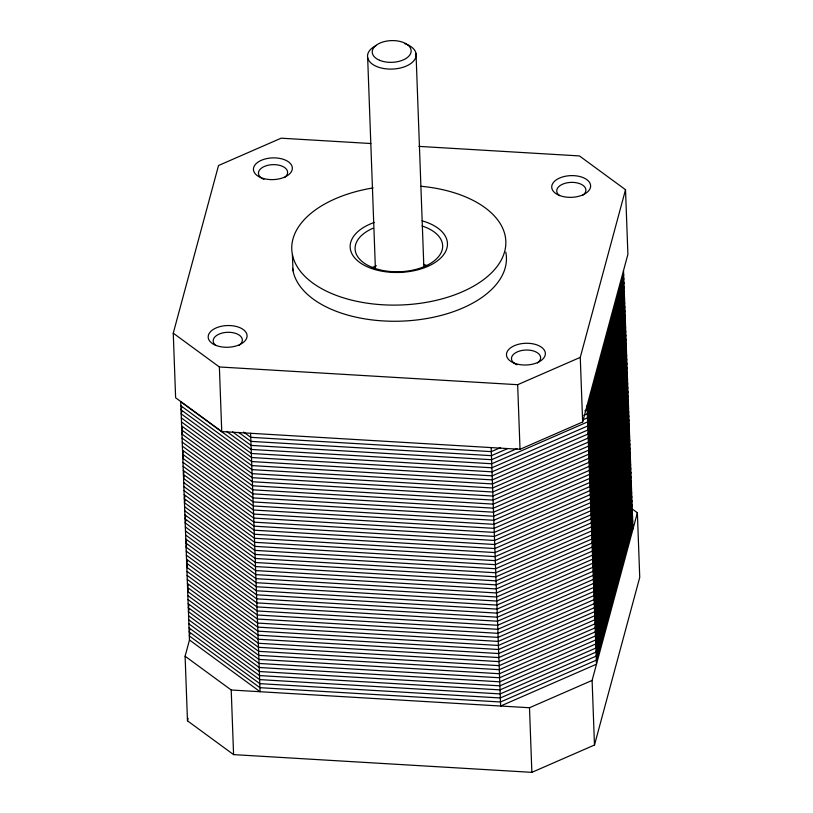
<?xml version="1.0" encoding="UTF-8"?>
<svg xmlns="http://www.w3.org/2000/svg" width="813" height="813" viewBox="0 0 813 813"><rect width="100%" height="100%" fill="white"/><g stroke="black" fill="none" stroke-linecap="round" stroke-linejoin="round"><path stroke-width="1.22" d="M418.898 146.381L579.415 155.923L625.522 189.714L627.9 254.327L582.636 421.988L520.025 449.304L221.746 431.571L175.628 397.781L173.26 333.178L218.524 165.517L281.135 138.19L370.87 143.525M181.706 407.384L181.045 409.823L251.644 461.55L492.19 475.859L588.053 434.02L624.557 298.818M181.848 411.429L181.187 413.858L251.796 465.595L492.343 479.894L588.195 438.065L624.699 302.853M182.437 427.577L181.787 430.016L252.386 481.743L492.932 496.052L588.795 454.213L625.288 319.001M182.59 431.612L181.929 434.051L252.528 485.788L493.085 500.086L588.937 458.247L625.441 323.046M183.332 451.804L182.671 454.243L253.27 505.971L493.816 520.279L589.679 478.44L626.183 343.228M183.474 455.839L182.823 458.278L253.422 510.015L493.969 524.314L589.832 482.485L626.325 347.273M184.073 471.997L183.413 474.436L254.012 526.163L494.558 540.462L590.421 498.633L626.925 363.421M184.216 476.032L183.565 478.471L254.164 530.198L494.711 544.507L590.573 502.668L627.067 367.456M184.958 496.225L184.297 498.664L254.906 550.391L495.452 564.689L591.305 522.861L627.809 387.649M185.11 500.259L184.449 502.698L255.048 554.425L495.595 568.734L591.458 526.895L627.961 391.693M185.699 516.418L185.039 518.846L255.638 570.584L496.194 584.882L592.047 543.054L628.551 407.841M185.852 520.452L185.191 522.891L255.79 574.618L496.337 588.927L592.199 547.088L628.703 411.876M186.584 540.645L185.933 543.074L256.532 594.811L497.078 609.11L592.941 567.281L629.435 432.069M186.736 544.68L186.075 547.119L256.674 598.846L497.231 613.154L593.084 571.315L629.587 436.103M187.325 560.828L186.675 563.267L257.274 615.004L497.82 629.303L593.673 587.474L630.177 452.262M187.478 564.872L186.817 567.301L257.416 619.039L497.963 633.337L593.825 591.508L630.329 456.296M188.22 585.055L187.559 587.494L258.158 639.231L498.704 653.53L594.567 611.701L631.071 476.489M188.362 589.1L187.712 591.539L258.31 643.266L498.857 657.565L594.71 615.736L631.213 480.524M188.962 605.248L188.301 607.687L258.9 659.414L499.446 673.723L595.309 631.884L631.813 496.672M189.104 609.293L188.443 611.722L259.052 663.459L499.599 677.757L595.451 635.929L631.955 500.717M189.846 629.475L189.185 631.914L259.784 683.642L500.341 697.95L596.193 656.111L632.697 520.909M189.998 633.52L189.338 635.949L259.936 687.686L500.483 701.985L596.346 660.156L632.849 524.944M632.362 509.08L637.372 512.759L639.74 577.362L594.476 745.023L531.865 772.35L233.585 754.616L187.478 720.826L185.1 656.213L189.48 639.994L180.75 401.744L251.349 453.481L491.895 467.78L587.758 425.951L624.252 290.739M187.478 720.826L188.138 718.377M582.636 421.988L580.269 357.374L625.522 189.714M623.662 274.581L587.159 409.793L584.852 410.809M623.815 278.625L587.311 413.837L583.846 415.341M623.957 282.66L587.464 417.872L582.84 419.884M624.11 286.704L587.606 421.906L491.743 463.745L251.197 449.437L226.644 431.449M624.404 294.773L587.901 429.986L492.048 471.825L251.491 457.516L180.893 405.789M624.851 306.887L588.348 442.099L492.485 483.938L251.939 469.629L181.34 417.902M624.994 310.932L588.5 446.134L492.637 487.973L252.091 473.664L181.492 421.937M625.146 314.966L588.642 450.178L492.78 492.007L252.233 477.709L181.634 425.971M625.593 327.08L589.09 462.292L493.227 504.121L252.68 489.822L182.082 438.085M625.736 331.115L589.232 466.327L493.379 508.166L252.833 493.857L182.224 442.13M625.888 335.159L589.384 470.371L493.521 512.2L252.975 497.902L182.376 446.164M626.03 339.194L589.537 474.406L493.674 516.235L253.128 501.936L182.529 450.199M626.477 351.307L589.974 486.52L494.121 528.348L253.565 514.05L182.966 462.312M626.63 355.342L590.126 490.554L494.263 532.393L253.717 518.084L183.118 466.357M626.772 359.387L590.268 494.599L494.416 536.428L253.869 522.129L183.26 470.392M627.219 371.5L590.716 506.712L494.853 548.541L254.306 534.243L183.708 482.505M627.362 375.535L590.868 510.747L495.005 552.576L254.459 538.277L183.86 486.55M627.514 379.569L591.01 514.781L495.158 556.62L254.601 542.312L184.002 490.585M627.666 383.614L591.163 518.826L495.3 560.655L254.754 546.356L184.155 494.619M628.103 395.728L591.6 530.94L495.747 572.769L255.201 558.47L184.602 506.733M628.256 399.762L591.752 534.974L495.889 576.813L255.343 562.505L184.744 510.777M628.398 403.807L591.905 539.009L496.042 580.848L255.495 566.539L184.897 514.812M628.845 415.921L592.342 551.123L496.489 592.962L255.943 578.653L185.334 526.926M628.998 419.955L592.494 555.167L496.631 596.996L256.085 582.697L185.486 530.96M629.14 423.99L592.636 559.202L496.784 601.041L256.237 586.732L185.638 535.005M629.292 428.034L592.789 563.236L496.926 605.075L256.38 590.766L185.781 539.039M629.74 440.148L593.236 575.35L497.373 617.189L256.827 602.89L186.228 551.153M629.882 444.183L593.378 579.395L497.526 621.223L256.979 606.925L186.37 555.188M630.034 448.217L593.531 583.429L497.668 625.268L257.121 610.959L186.523 559.232M630.471 460.331L593.978 595.543L498.115 637.382L257.569 623.073L186.97 571.346M630.624 464.375L594.12 599.588L498.267 641.416L257.711 627.118L187.112 575.38M630.776 468.41L594.273 603.622L498.41 645.451L257.863 631.152L187.264 579.425M630.918 472.444L594.415 607.657L498.562 649.496L258.016 635.187L187.407 583.46M631.366 484.558L594.862 619.77L498.999 661.609L258.453 647.3L187.854 595.573M631.508 488.603L595.014 623.815L499.152 665.644L258.605 651.345L188.006 599.608M631.66 492.637L595.157 627.849L499.304 669.678L258.747 655.38L188.149 603.653M632.108 504.751L595.604 639.963L499.741 681.802L259.195 667.493L188.596 615.766M632.25 508.796L595.746 643.998L499.893 685.837L259.347 671.528L188.748 619.801M632.402 512.83L595.899 648.042L500.036 689.871L259.489 675.573L188.89 623.835M632.544 516.865L596.051 652.077L500.188 693.916L259.642 679.607L189.043 627.88M594.476 745.023L592.108 680.42L637.372 512.759M173.26 333.178L219.378 366.968L517.657 384.701L580.269 357.374M500.544 447.597L491.306 451.632L250.76 437.323L243.595 432.079M507.617 448.613L491.448 455.666L250.902 441.368L238.626 432.364M517.007 448.613L491.601 459.711L251.054 445.402L232.63 431.906M185.1 656.213L231.217 690.003L529.497 707.737L592.108 680.42M189.48 639.994L260.089 691.721L250.607 433.288M623.52 270.546L632.992 528.978M587.016 405.758L596.488 664.191L500.635 706.03L491.154 447.587M517.657 384.701L520.025 449.304M529.497 707.737L531.865 772.35M416.022 53.384L423.858 267.111M367.659 57.621L375.403 268.818M292.406 254.611L293.005 270.759M219.378 366.968L221.746 431.571M231.217 690.003L233.585 754.616M263.92 179.378A14.604 8.15 -2.1 0 1 261.623 167.986A14.604 8.15 -2.1 0 1 282.141 166.187A14.604 8.15 -2.1 0 1 284.438 177.58M559.557 195.648A14.604 8.15 -2.1 0 1 561.661 184.642A14.604 8.15 -2.1 0 1 581.386 184.368A14.604 8.15 -2.1 0 1 582.718 195.323M516.936 364.773A14.604 8.15 -2.1 0 1 514.649 353.381A14.604 8.15 -2.1 0 1 535.167 351.582A14.604 8.15 -2.1 0 1 537.454 362.984M216.014 345.576A14.604 8.15 -2.1 0 1 218.118 334.57A14.604 8.15 -2.1 0 1 237.843 334.295A14.604 8.15 -2.1 0 1 239.174 345.24M505.788 252.121A107.103 59.735 -2.1 0 1 409.142 320.708A107.103 59.735 -2.1 0 1 292.609 268.392M421.093 186.279A107.103 59.735 -2.1 0 1 488.186 275.922A107.103 59.735 -2.1 0 1 311.369 281.979A107.103 59.735 -2.1 0 1 373.137 187.915M422.11 220.851A48.678 27.154 -2.1 0 1 436.642 261.41A48.678 27.154 -2.1 0 1 361.917 263.94A48.678 27.154 -2.1 0 1 374.193 222.477M404.965 43.739A24.339 13.577 -2.1 0 1 410.85 63.505A24.339 13.577 -2.1 0 1 374.742 65.599A24.339 13.577 -2.1 0 1 376.409 45.396M422.059 225.984A43.811 24.441 -2.1 0 1 432.821 261.898A43.811 24.441 -2.1 0 1 367.151 264.967A43.811 24.441 -2.1 0 1 372.903 228.28M372.069 267.68A43.811 24.441 -2.1 0 1 376.399 265.78M423.471 264.347A43.811 24.441 -2.1 0 1 427.618 265.881M260.729 177.539A19.471 10.864 -2.1 0 0 292.131 169.887A19.471 10.864 -2.1 0 0 265.79 158.809A19.471 10.864 -2.1 0 0 260.729 177.539M559.009 195.272A19.471 10.864 -2.1 0 0 590.411 187.63A19.471 10.864 -2.1 0 0 564.07 176.543A19.471 10.864 -2.1 0 0 559.009 195.272M513.755 362.933A19.471 10.864 -2.1 0 0 545.147 355.291A19.471 10.864 -2.1 0 0 518.806 344.204A19.471 10.864 -2.1 0 0 513.755 362.933M215.475 345.2A19.471 10.864 -2.1 0 0 246.867 337.547A19.471 10.864 -2.1 0 0 220.526 326.47A19.471 10.864 -2.1 0 0 215.475 345.2M379.539 60.264A19.471 10.864 -2.1 0 0 410.941 52.611A19.471 10.864 -2.1 0 0 384.6 41.524A19.471 10.864 -2.1 0 0 379.539 60.264"/></g></svg>
